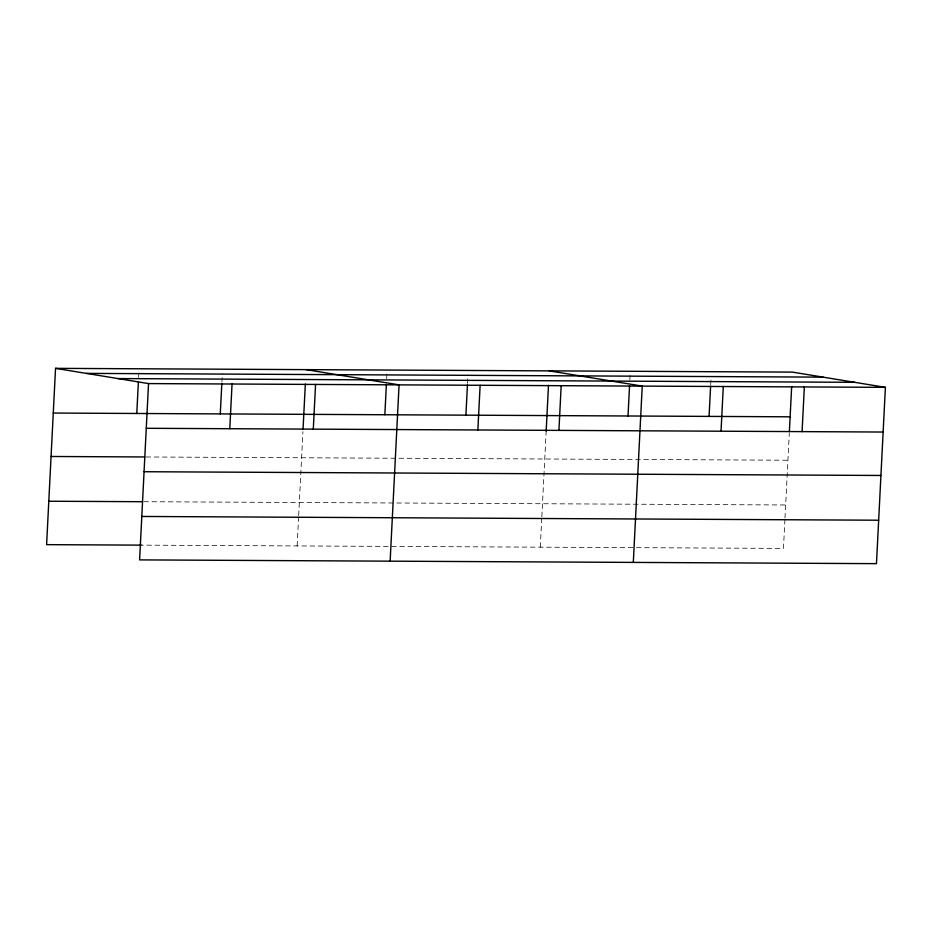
<?xml version="1.0" encoding="UTF-8"?>
<svg xmlns="http://www.w3.org/2000/svg" width="932" height="932" viewBox="0 0 932 932"><rect width="100%" height="100%" fill="white"/><g stroke="black" fill="none" stroke-linecap="round" stroke-linejoin="round"><path stroke-width="0.7" stroke-dasharray="4.66 3.5" d="M138.6 377.437L138.973 370.225M221.898 382.178L222.329 373.534M297.133 545.931L298.601 516.98M298.671 515.536L302.923 431.702M386.675 378.695L387.048 371.484M467.515 383.436L467.957 374.781M540.292 547.166L541.76 518.215M541.841 516.771L546.152 431.493M629.846 379.93L630.207 372.73M710.685 384.671L710.976 378.905M784.93 519.462L783.462 548.412L141.629 545.138M785 518.006L789.322 432.728M146.091 456.971L787.924 460.233M143.831 501.707L785.664 504.981"/><path stroke-width="1.4" d="M55.536 368.35L148.537 383.588L139.602 559.887L876.464 563.65L885.4 387.351L792.398 372.113L55.536 368.35L46.6 544.649L141.629 545.138M136.783 413.482L138.39 381.759M220.29 413.901L221.828 383.623M229.785 428.72L232.045 384.019M303.063 428.802L305.335 384.054M313.292 429.139L315.564 384.438M384.858 414.74L386.384 384.462M390.135 561.169L399.071 384.869L306.069 369.631M465.907 415.159L467.445 384.881M477.86 429.978L480.131 385.277M546.152 431.493L548.494 385.289M558.92 430.398L561.181 385.697M628.017 415.987L629.554 385.708M633.306 562.404L642.241 386.104L549.228 370.866M709.077 416.394L710.603 386.116M721.03 431.213L723.29 386.524M789.392 431.283L791.664 386.524M802.079 431.632L804.351 386.931M86.222 373.382L823.084 377.134M117.851 378.567L854.702 382.318M148.537 383.588L885.4 387.351M53.264 413.051L790.126 416.814M146.277 428.289L883.14 432.04M51.062 456.482L144.658 456.96M144.076 471.72L880.938 475.471M48.802 501.23L142.386 501.707M141.804 516.456L878.666 520.219"/></g></svg>
